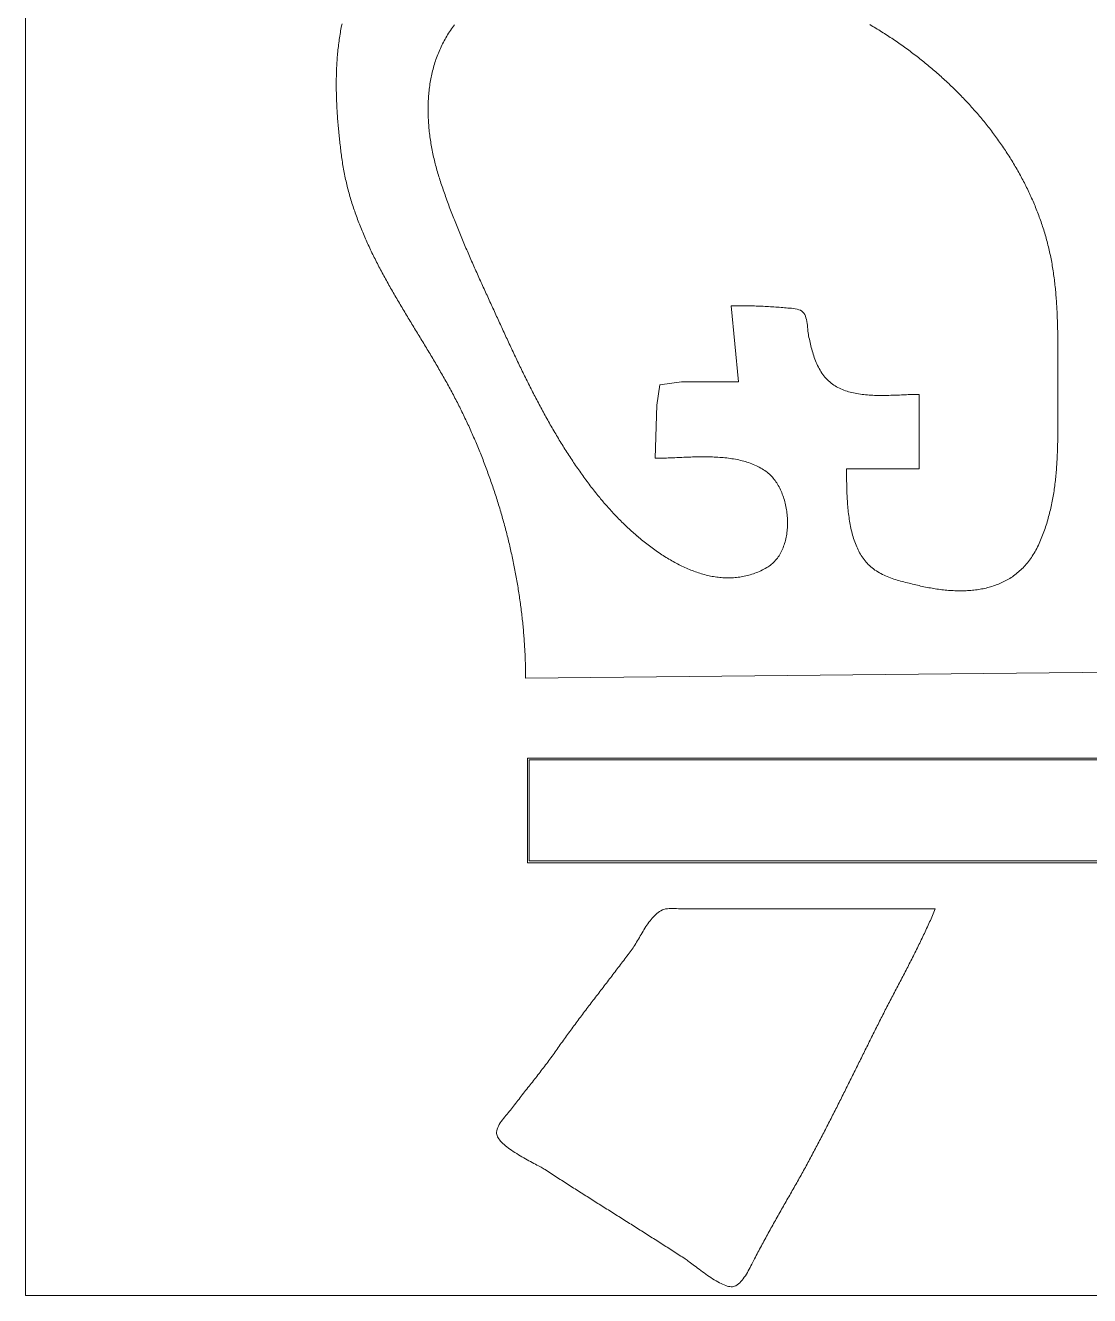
# Model space of a CAD drawing. Header units: inches. Extents: x 5.7 to 64.6, y 3.3 to 60.7.
# Drawn here: x 53.747 to 54.788, y 55.003 to 56.245 of the extents above; entities that cross this region are included whole.
import ezdxf

# ---------------------------------------------------------------- set-up
doc = ezdxf.new("R2010")
doc.units = ezdxf.units.IN
doc.header["$MEASUREMENT"] = 0
doc.layers.add('LASER BLACK', color=7, linetype='Continuous', lineweight=0, true_color=0x000000)

msp = doc.modelspace()

# ---------------------------------------------------------------- linework, layer by layer
at = {"layer": 'LASER BLACK'}
for points in [[(53.74711, 56.52305), (53.74711, 55.00301), (55.82937, 55.00301), (55.82937, 56.76771)], [(54.05686, 56.24681), (54.05651, 56.24515), (54.05617, 56.24347), (54.05585, 56.2418), (54.05554, 56.24011), (54.05524, 56.23843), (54.05495, 56.23674), (54.05468, 56.23505), (54.05442, 56.23335), (54.05417, 56.23165), (54.05393, 56.22994), (54.0537, 56.22824), (54.05348, 56.22653), (54.05327, 56.22481), (54.05308, 56.2231), (54.05289, 56.22138), (54.05272, 56.21965), (54.05255, 56.21793), (54.0524, 56.2162), (54.05226, 56.21448), (54.05213, 56.21274), (54.052, 56.21101), (54.05189, 56.20928), (54.05179, 56.20754), (54.05169, 56.2058), (54.05161, 56.20407), (54.05153, 56.20233), (54.05147, 56.20059), (54.05141, 56.19884), (54.05136, 56.1971), (54.05132, 56.19536), (54.05129, 56.19362), (54.05127, 56.19187), (54.05125, 56.19013), (54.05125, 56.18838), (54.05125, 56.18664), (54.05126, 56.1849), (54.05127, 56.18315), (54.0513, 56.18141), (54.05133, 56.17967), (54.05137, 56.17793), (54.05142, 56.17619), (54.05147, 56.17445), (54.05153, 56.17271), (54.0516, 56.17098), (54.05167, 56.16924), (54.05175, 56.16751), (54.05184, 56.16578), (54.05193, 56.16405), (54.05203, 56.16232), (54.05214, 56.1606), (54.05225, 56.15887), (54.05236, 56.15715), (54.05248, 56.15544), (54.05261, 56.15372), (54.05274, 56.15201), (54.05288, 56.1503), (54.05302, 56.1486), (54.05317, 56.1469), (54.05332, 56.1452), (54.05348, 56.1435), (54.05364, 56.14181), (54.0538, 56.14013), (54.05397, 56.13844), (54.05414, 56.13677), (54.05432, 56.13509), (54.0545, 56.13342), (54.05468, 56.13176), (54.05487, 56.1301), (54.05506, 56.12844), (54.05525, 56.12679), (54.05545, 56.12515), (54.05565, 56.12351), (54.05585, 56.12188), (54.05605, 56.12025), (54.05626, 56.11863), (54.05647, 56.11701), (54.0567, 56.11527), (54.05695, 56.11353), (54.05721, 56.11179), (54.05747, 56.11007), (54.05775, 56.10834), (54.05805, 56.10662), (54.05835, 56.10491), (54.05866, 56.1032), (54.05899, 56.1015), (54.05932, 56.0998), (54.05967, 56.09811), (54.06003, 56.09642), (54.06039, 56.09473), (54.06077, 56.09305), (54.06116, 56.09138), (54.06156, 56.08971), (54.06197, 56.08804), (54.06239, 56.08638), (54.06282, 56.08472), (54.06326, 56.08307), (54.0637, 56.08142), (54.06416, 56.07978), (54.06463, 56.07814), (54.06511, 56.0765), (54.06559, 56.07487), (54.06609, 56.07324), (54.06659, 56.07162), (54.06711, 56.07), (54.06763, 56.06838), (54.06816, 56.06677), (54.0687, 56.06516), (54.06925, 56.06356), (54.06981, 56.06196), (54.07037, 56.06036), (54.07095, 56.05877), (54.07153, 56.05718), (54.07212, 56.05559), (54.07272, 56.05401), (54.07332, 56.05243), (54.07394, 56.05085), (54.07456, 56.04928), (54.07519, 56.04771), (54.07582, 56.04614), (54.07647, 56.04458), (54.07712, 56.04302), (54.07778, 56.04146), (54.07844, 56.03991), (54.07911, 56.03836), (54.07979, 56.03681), (54.08047, 56.03526), (54.08117, 56.03372), (54.08186, 56.03218), (54.08257, 56.03065), (54.08328, 56.02911), (54.08399, 56.02758), (54.08472, 56.02605), (54.08544, 56.02452), (54.08618, 56.023), (54.08692, 56.02148), (54.08766, 56.01996), (54.08842, 56.01844), (54.08917, 56.01693), (54.08993, 56.01542), (54.0907, 56.01391), (54.09147, 56.0124), (54.09225, 56.01089), (54.09303, 56.00939), (54.09382, 56.00789), (54.09461, 56.00639), (54.0954, 56.00489), (54.0962, 56.0034), (54.09701, 56.0019), (54.09781, 56.00041), (54.09863, 55.99892), (54.09944, 55.99743), (54.10026, 55.99594), (54.10109, 55.99446), (54.10191, 55.99298), (54.10274, 55.99149), (54.10358, 55.99001), (54.10442, 55.98853), (54.10526, 55.98705), (54.1061, 55.98558), (54.10695, 55.9841), (54.1078, 55.98263), (54.10865, 55.98115), (54.10951, 55.97968), (54.11037, 55.97821), (54.11123, 55.97674), (54.11209, 55.97527), (54.11296, 55.9738), (54.11382, 55.97233), (54.11469, 55.97087), (54.11556, 55.9694), (54.11644, 55.96793), (54.11731, 55.96647), (54.11819, 55.965), (54.11907, 55.96354), (54.11995, 55.96208), (54.12083, 55.96061), (54.12171, 55.95915), (54.12259, 55.95769), (54.12348, 55.95623), (54.12436, 55.95477), (54.12525, 55.95331), (54.12613, 55.95185), (54.12702, 55.95038), (54.12791, 55.94892), (54.1288, 55.94746), (54.12968, 55.946), (54.13057, 55.94454), (54.13146, 55.94308), (54.13235, 55.94162), (54.13324, 55.94016), (54.13412, 55.93869), (54.13501, 55.93723), (54.1359, 55.93577), (54.13678, 55.93431), (54.13767, 55.93284), (54.13855, 55.93138), (54.13944, 55.92992), (54.14032, 55.92845), (54.1412, 55.92699), (54.14208, 55.92552), (54.14296, 55.92405), (54.14384, 55.92258), (54.14471, 55.92111), (54.14559, 55.91964), (54.14646, 55.91817), (54.14733, 55.9167), (54.1482, 55.91523), (54.14906, 55.91376), (54.14993, 55.91228), (54.15079, 55.9108), (54.15165, 55.90933), (54.15251, 55.90785), (54.15336, 55.90637), (54.15421, 55.90489), (54.15506, 55.9034), (54.1559, 55.90192), (54.15675, 55.90043), (54.15759, 55.89895), (54.15842, 55.89746), (54.15925, 55.89597), (54.16008, 55.89447), (54.16091, 55.89298), (54.16173, 55.89148), (54.16255, 55.88998), (54.16336, 55.88848), (54.16417, 55.88698), (54.16498, 55.88548), (54.16578, 55.88397), (54.16657, 55.88246), (54.16737, 55.88095), (54.16814, 55.87946), (54.16892, 55.87796), (54.16969, 55.87647), (54.17046, 55.87496), (54.17122, 55.87346), (54.17198, 55.87195), (54.17273, 55.87044), (54.17348, 55.86892), (54.17423, 55.8674), (54.17497, 55.86588), (54.17571, 55.86435), (54.17645, 55.86282), (54.17718, 55.86129), (54.17791, 55.85976), (54.17863, 55.85822), (54.17935, 55.85668), (54.18007, 55.85514), (54.18078, 55.85359), (54.18149, 55.85204), (54.18219, 55.85049), (54.18289, 55.84893), (54.18359, 55.84737), (54.18428, 55.84581), (54.18497, 55.84425), (54.18565, 55.84268), (54.18633, 55.84111), (54.18701, 55.83954), (54.18768, 55.83797), (54.18835, 55.83639), (54.18902, 55.83481), (54.18968, 55.83323), (54.19033, 55.83164), (54.19098, 55.83005), (54.19163, 55.82846), (54.19227, 55.82687), (54.19291, 55.82527), (54.19355, 55.82368), (54.19418, 55.82208), (54.19481, 55.82047), (54.19543, 55.81887), (54.19605, 55.81726), (54.19666, 55.81565), (54.19727, 55.81404), (54.19788, 55.81243), (54.19848, 55.81081), (54.19908, 55.80919), (54.19967, 55.80757), (54.20026, 55.80595), (54.20084, 55.80432), (54.20142, 55.80269), (54.202, 55.80106), (54.20257, 55.79943), (54.20314, 55.7978), (54.2037, 55.79616), (54.20426, 55.79453), (54.20481, 55.79289), (54.20536, 55.79125), (54.20591, 55.7896), (54.20645, 55.78796), (54.20699, 55.78631), (54.20752, 55.78466), (54.20805, 55.78301), (54.20857, 55.78136), (54.20909, 55.77971), (54.2096, 55.77805), (54.21011, 55.77639), (54.21062, 55.77473), (54.21112, 55.77307), (54.21161, 55.77141), (54.21211, 55.76975), (54.21259, 55.76808), (54.21307, 55.76641), (54.21355, 55.76475), (54.21403, 55.76308), (54.2145, 55.76141), (54.21496, 55.75973), (54.21542, 55.75806), (54.21587, 55.75638), (54.21632, 55.75471), (54.21677, 55.75303), (54.21721, 55.75135), (54.21765, 55.74967), (54.21808, 55.74799), (54.21851, 55.74631), (54.21893, 55.74462), (54.21935, 55.74294), (54.21976, 55.74125), (54.22017, 55.73956), (54.22057, 55.73788), (54.22097, 55.73619), (54.22136, 55.7345), (54.22175, 55.7328), (54.22214, 55.73111), (54.22251, 55.72942), (54.22289, 55.72773), (54.22326, 55.72603), (54.22362, 55.72433), (54.22398, 55.72264), (54.22434, 55.72094), (54.22469, 55.71924), (54.22503, 55.71754), (54.22538, 55.71584), (54.22571, 55.71414), (54.22604, 55.71244), (54.22637, 55.71074), (54.22669, 55.70904), (54.227, 55.70734), (54.22731, 55.70563), (54.22762, 55.70393), (54.22792, 55.70223), (54.22822, 55.70052), (54.22851, 55.69882), (54.22879, 55.69711), (54.22907, 55.69541), (54.22935, 55.6937), (54.22962, 55.69199), (54.22989, 55.69029), (54.23015, 55.68858), (54.2304, 55.68687), (54.23065, 55.68517), (54.2309, 55.68346), (54.23114, 55.68175), (54.23137, 55.68004), (54.2316, 55.67833), (54.23183, 55.67663), (54.23205, 55.67492), (54.23226, 55.67321), (54.23247, 55.6715), (54.23267, 55.66979), (54.23287, 55.66808), (54.23307, 55.66638), (54.23325, 55.66467), (54.23344, 55.66296), (54.23361, 55.66125), (54.23379, 55.65955), (54.23395, 55.65784), (54.23411, 55.65613), (54.23427, 55.65443), (54.23442, 55.65272), (54.23457, 55.65101), (54.23471, 55.64931), (54.23484, 55.6476), (54.23497, 55.6459), (54.2351, 55.64419), (54.23522, 55.64249), (54.23533, 55.64078), (54.23544, 55.63908), (54.23554, 55.63738), (54.23564, 55.63568), (54.23573, 55.63398), (54.23581, 55.63228), (54.2359, 55.63058), (54.23597, 55.62888), (54.23604, 55.62718), (54.2361, 55.62548), (54.23616, 55.62378), (54.23622, 55.62209), (54.23626, 55.62039), (54.23631, 55.6187), (54.23634, 55.617), (54.23637, 55.61531), (54.2364, 55.61362), (54.23642, 55.61193), (54.23643, 55.61024), (54.23644, 55.60855), (54.23644, 55.60686), (55.42159, 55.61901)], [(54.16682, 56.24595), (54.16585, 56.24463), (54.16488, 56.2433), (54.16393, 56.24195), (54.16296, 56.24054), (54.16201, 56.23912), (54.16109, 56.23769), (54.16019, 56.23626), (54.15931, 56.23481), (54.15846, 56.23336), (54.15762, 56.23189), (54.15681, 56.23042), (54.15603, 56.22894), (54.15526, 56.22746), (54.15452, 56.22596), (54.1538, 56.22446), (54.1531, 56.22295), (54.15243, 56.22143), (54.15177, 56.2199), (54.15114, 56.21837), (54.15052, 56.21683), (54.14993, 56.21528), (54.14936, 56.21373), (54.14881, 56.21217), (54.14828, 56.2106), (54.14777, 56.20903), (54.14728, 56.20745), (54.14681, 56.20587), (54.14636, 56.20428), (54.14593, 56.20268), (54.14552, 56.20108), (54.14513, 56.19948), (54.14475, 56.19787), (54.1444, 56.19625), (54.14407, 56.19463), (54.14375, 56.19301), (54.14345, 56.19138), (54.14317, 56.18975), (54.14291, 56.18812), (54.14267, 56.18648), (54.14244, 56.18483), (54.14223, 56.18319), (54.14204, 56.18154), (54.14187, 56.17989), (54.14171, 56.17823), (54.14157, 56.17657), (54.14145, 56.17492), (54.14135, 56.17325), (54.14126, 56.17159), (54.14118, 56.16992), (54.14113, 56.16826), (54.14109, 56.16659), (54.14106, 56.16492), (54.14105, 56.16325), (54.14106, 56.16157), (54.14108, 56.1599), (54.14112, 56.15822), (54.14117, 56.15655), (54.14124, 56.15488), (54.14132, 56.1532), (54.14141, 56.15152), (54.14153, 56.14985), (54.14165, 56.14818), (54.14179, 56.1465), (54.14194, 56.14483), (54.14211, 56.14316), (54.14229, 56.14148), (54.14248, 56.13981), (54.14269, 56.13815), (54.14291, 56.13648), (54.14314, 56.13481), (54.14338, 56.13315), (54.14364, 56.13149), (54.14391, 56.12983), (54.14419, 56.12817), (54.14449, 56.12652), (54.14479, 56.12487), (54.14511, 56.12322), (54.14544, 56.12158), (54.14578, 56.11994), (54.14613, 56.1183), (54.14649, 56.11666), (54.14687, 56.11503), (54.14725, 56.11341), (54.14765, 56.11179), (54.14805, 56.11017), (54.14847, 56.10856), (54.1489, 56.10695), (54.14933, 56.10534), (54.14978, 56.10375), (54.15023, 56.10215), (54.1507, 56.10057), (54.15117, 56.09898), (54.15165, 56.09741), (54.15214, 56.09584), (54.15265, 56.09427), (54.15316, 56.09272), (54.1537, 56.09107), (54.15426, 56.08942), (54.15481, 56.08777), (54.15538, 56.08612), (54.15594, 56.08448), (54.15651, 56.08283), (54.15709, 56.08119), (54.15767, 56.07955), (54.15825, 56.07791), (54.15884, 56.07627), (54.15943, 56.07463), (54.16003, 56.073), (54.16063, 56.07136), (54.16124, 56.06973), (54.16184, 56.0681), (54.16246, 56.06646), (54.16307, 56.06483), (54.16369, 56.06321), (54.16432, 56.06158), (54.16494, 56.05995), (54.16557, 56.05833), (54.16621, 56.0567), (54.16685, 56.05508), (54.16749, 56.05346), (54.16813, 56.05184), (54.16878, 56.05022), (54.16943, 56.0486), (54.17008, 56.04698), (54.17074, 56.04536), (54.1714, 56.04375), (54.17206, 56.04213), (54.17273, 56.04052), (54.1734, 56.03891), (54.17407, 56.03729), (54.17474, 56.03568), (54.17542, 56.03407), (54.17609, 56.03246), (54.17677, 56.03086), (54.17746, 56.02925), (54.17814, 56.02764), (54.17883, 56.02604), (54.17952, 56.02443), (54.18021, 56.02283), (54.18091, 56.02123), (54.1816, 56.01963), (54.1823, 56.01803), (54.183, 56.01643), (54.1837, 56.01483), (54.1844, 56.01323), (54.18511, 56.01163), (54.18582, 56.01003), (54.18652, 56.00844), (54.18723, 56.00684), (54.18794, 56.00525), (54.18866, 56.00365), (54.18937, 56.00206), (54.19008, 56.00047), (54.1908, 55.99888), (54.19152, 55.99728), (54.19223, 55.99569), (54.19295, 55.9941), (54.19367, 55.99251), (54.19439, 55.99093), (54.19511, 55.98934), (54.19583, 55.98775), (54.19656, 55.98616), (54.19728, 55.98458), (54.198, 55.98299), (54.19873, 55.98141), (54.19945, 55.97982), (54.20018, 55.97824), (54.2009, 55.97665), (54.20163, 55.97507), (54.20235, 55.97349), (54.20308, 55.9719), (54.2038, 55.97032), (54.20452, 55.96874), (54.20525, 55.96716), (54.20597, 55.96558), (54.2067, 55.964), (54.20742, 55.96242), (54.20814, 55.96084), (54.20887, 55.95926), (54.20959, 55.95768), (54.21032, 55.9561), (54.21104, 55.95452), (54.21177, 55.95293), (54.2125, 55.95135), (54.21322, 55.94977), (54.21395, 55.94819), (54.21468, 55.94661), (54.21541, 55.94503), (54.21614, 55.94345), (54.21687, 55.94187), (54.2176, 55.94029), (54.21833, 55.93871), (54.21906, 55.93713), (54.2198, 55.93555), (54.22053, 55.93397), (54.22127, 55.9324), (54.222, 55.93082), (54.22274, 55.92924), (54.22348, 55.92767), (54.22422, 55.92609), (54.22497, 55.92451), (54.22571, 55.92294), (54.22646, 55.92137), (54.2272, 55.91979), (54.22795, 55.91822), (54.2287, 55.91665), (54.22946, 55.91508), (54.23021, 55.91351), (54.23097, 55.91194), (54.23172, 55.91037), (54.23248, 55.90881), (54.23324, 55.90724), (54.23401, 55.90568), (54.23477, 55.90411), (54.23554, 55.90255), (54.23631, 55.90099), (54.23708, 55.89943), (54.23786, 55.89787), (54.23863, 55.89631), (54.23941, 55.89476), (54.24019, 55.8932), (54.24098, 55.89165), (54.24176, 55.89009), (54.24255, 55.88854), (54.24334, 55.88699), (54.24414, 55.88545), (54.24493, 55.8839), (54.24573, 55.88235), (54.24654, 55.88081), (54.24734, 55.87927), (54.24815, 55.87773), (54.24896, 55.87619), (54.24978, 55.87466), (54.25059, 55.87312), (54.25141, 55.87159), (54.25224, 55.87006), (54.25307, 55.86853), (54.2539, 55.867), (54.25473, 55.86548), (54.25557, 55.86395), (54.25641, 55.86243), (54.25725, 55.86091), (54.2581, 55.85939), (54.25895, 55.85788), (54.2598, 55.85637), (54.26066, 55.85486), (54.26153, 55.85335), (54.26239, 55.85184), (54.26326, 55.85034), (54.26414, 55.84884), (54.26501, 55.84734), (54.2659, 55.84584), (54.26678, 55.84434), (54.26767, 55.84285), (54.26857, 55.84136), (54.26946, 55.83988), (54.27037, 55.83839), (54.27127, 55.83691), (54.27219, 55.83543), (54.2731, 55.83395), (54.27402, 55.83248), (54.27495, 55.83101), (54.27588, 55.82954), (54.27681, 55.82808), (54.27775, 55.82661), (54.27869, 55.82515), (54.27964, 55.8237), (54.28059, 55.82224), (54.28155, 55.82079), (54.28252, 55.81934), (54.28348, 55.8179), (54.28446, 55.81646), (54.28544, 55.81502), (54.28642, 55.81358), (54.28741, 55.81215), (54.2884, 55.81072), (54.2894, 55.80929), (54.2904, 55.80787), (54.29141, 55.80645), (54.29243, 55.80504), (54.29345, 55.80362), (54.29448, 55.80222), (54.29551, 55.80081), (54.29655, 55.79941), (54.29759, 55.79801), (54.29864, 55.79661), (54.2997, 55.79522), (54.30076, 55.79383), (54.30182, 55.79245), (54.3029, 55.79107), (54.30398, 55.78969), (54.30506, 55.78832), (54.30615, 55.78695), (54.30725, 55.78559), (54.30808, 55.78456), (54.30893, 55.78352), (54.30979, 55.78248), (54.31067, 55.78143), (54.31156, 55.78037), (54.31246, 55.77931), (54.31337, 55.77824), (54.3143, 55.77717), (54.31524, 55.7761), (54.31619, 55.77501), (54.31716, 55.77393), (54.31813, 55.77284), (54.31912, 55.77175), (54.32012, 55.77065), (54.32114, 55.76956), (54.32216, 55.76846), (54.3232, 55.76736), (54.32425, 55.76625), (54.3253, 55.76515), (54.32637, 55.76405), (54.32746, 55.76294), (54.32855, 55.76184), (54.32965, 55.76073), (54.33076, 55.75963), (54.33189, 55.75853), (54.33302, 55.75743), (54.33416, 55.75633), (54.33532, 55.75523), (54.33648, 55.75413), (54.33765, 55.75304), (54.33884, 55.75195), (54.34003, 55.75087), (54.34123, 55.74979), (54.34244, 55.74871), (54.34366, 55.74764), (54.34489, 55.74657), (54.34613, 55.74551), (54.34737, 55.74445), (54.34863, 55.7434), (54.34989, 55.74236), (54.35116, 55.74132), (54.35244, 55.74029), (54.35373, 55.73927), (54.35502, 55.73825), (54.35632, 55.73724), (54.35763, 55.73625), (54.35895, 55.73526), (54.36027, 55.73428), (54.3616, 55.73331), (54.36294, 55.73235), (54.36429, 55.7314), (54.36564, 55.73046), (54.36699, 55.72953), (54.36836, 55.72862), (54.36973, 55.72771), (54.3711, 55.72682), (54.37249, 55.72594), (54.37387, 55.72507), (54.37527, 55.72422), (54.37666, 55.72338), (54.37807, 55.72255), (54.37948, 55.72174), (54.38089, 55.72094), (54.38231, 55.72016), (54.38373, 55.71939), (54.38516, 55.71864), (54.38659, 55.71791), (54.38803, 55.71719), (54.38947, 55.71649), (54.39092, 55.7158), (54.39237, 55.71514), (54.39382, 55.71449), (54.39527, 55.71386), (54.39673, 55.71324), (54.3982, 55.71265), (54.39966, 55.71208), (54.40113, 55.71152), (54.40261, 55.71099), (54.40408, 55.71047), (54.40556, 55.70998), (54.40704, 55.70951), (54.40852, 55.70906), (54.41, 55.70863), (54.41149, 55.70822), (54.41298, 55.70784), (54.41447, 55.70748), (54.41596, 55.70714), (54.41745, 55.70682), (54.41895, 55.70653), (54.42044, 55.70627), (54.42194, 55.70603), (54.42344, 55.70581), (54.42494, 55.70562), (54.42644, 55.70546), (54.42793, 55.70532), (54.42943, 55.7052), (54.43093, 55.70512), (54.43243, 55.70506), (54.43393, 55.70503), (54.43543, 55.70503), (54.43693, 55.70505), (54.43843, 55.70511), (54.43993, 55.70519), (54.44143, 55.7053), (54.44292, 55.70544), (54.44442, 55.70562), (54.44591, 55.70582), (54.44741, 55.70605), (54.4489, 55.70632), (54.45039, 55.70661), (54.45187, 55.70694), (54.45336, 55.7073), (54.45484, 55.70769), (54.45632, 55.70812), (54.4578, 55.70858), (54.45928, 55.70907), (54.46075, 55.7096), (54.46222, 55.71016), (54.46369, 55.71075), (54.46516, 55.71138), (54.46662, 55.71205), (54.46808, 55.71275), (54.46953, 55.71349), (54.47098, 55.71427), (54.47243, 55.71508), (54.47364, 55.71581), (54.47481, 55.71659), (54.47595, 55.71741), (54.47704, 55.71829), (54.47809, 55.7192), (54.47911, 55.72016), (54.48009, 55.72116), (54.48103, 55.7222), (54.48193, 55.72328), (54.4828, 55.7244), (54.48363, 55.72555), (54.48442, 55.72674), (54.48517, 55.72796), (54.48589, 55.72921), (54.48657, 55.7305), (54.48721, 55.73181), (54.48782, 55.73315), (54.48839, 55.73452), (54.48893, 55.73591), (54.48943, 55.73732), (54.48989, 55.73876), (54.49032, 55.74022), (54.49071, 55.7417), (54.49107, 55.7432), (54.49139, 55.74472), (54.49168, 55.74625), (54.49194, 55.74779), (54.49216, 55.74935), (54.49234, 55.75092), (54.49249, 55.7525), (54.49261, 55.75408), (54.4927, 55.75568), (54.49275, 55.75728), (54.49277, 55.75889), (54.49275, 55.7605), (54.49271, 55.76211), (54.49262, 55.76372), (54.49251, 55.76533), (54.49237, 55.76694), (54.49219, 55.76855), (54.49198, 55.77015), (54.49174, 55.77174), (54.49147, 55.77333), (54.49116, 55.77491), (54.49083, 55.77647), (54.49046, 55.77803), (54.49007, 55.77957), (54.48964, 55.7811), (54.48918, 55.78262), (54.48869, 55.78411), (54.48818, 55.78559), (54.48763, 55.78705), (54.48705, 55.78848), (54.48644, 55.7899), (54.48581, 55.79129), (54.48514, 55.79265), (54.48445, 55.79399), (54.48372, 55.7953), (54.48297, 55.79658), (54.48219, 55.79783), (54.48138, 55.79905), (54.48054, 55.80023), (54.47968, 55.80138), (54.47879, 55.8025), (54.47787, 55.80357), (54.47692, 55.80461), (54.47594, 55.80561), (54.47494, 55.80656), (54.47391, 55.80747), (54.47286, 55.80834), (54.47178, 55.80916), (54.47067, 55.80994), (54.46931, 55.81082), (54.46793, 55.81167), (54.46653, 55.81248), (54.46511, 55.81325), (54.46366, 55.81399), (54.4622, 55.81469), (54.46072, 55.81536), (54.45922, 55.816), (54.4577, 55.8166), (54.45617, 55.81717), (54.45462, 55.81772), (54.45305, 55.81823), (54.45147, 55.81871), (54.44987, 55.81916), (54.44826, 55.81959), (54.44664, 55.81999), (54.445, 55.82036), (54.44336, 55.8207), (54.4417, 55.82103), (54.44002, 55.82132), (54.43834, 55.8216), (54.43665, 55.82185), (54.43495, 55.82208), (54.43324, 55.82229), (54.43152, 55.82248), (54.4298, 55.82265), (54.42807, 55.8228), (54.42633, 55.82293), (54.42458, 55.82304), (54.42283, 55.82314), (54.42108, 55.82322), (54.41932, 55.82329), (54.41756, 55.82334), (54.4158, 55.82338), (54.41404, 55.82341), (54.41227, 55.82343), (54.4105, 55.82343), (54.40873, 55.82342), (54.40697, 55.82341), (54.4052, 55.82338), (54.40344, 55.82335), (54.40167, 55.8233), (54.39991, 55.82326), (54.39816, 55.8232), (54.39641, 55.82314), (54.39466, 55.82308), (54.39292, 55.82301), (54.39118, 55.82294), (54.38945, 55.82287), (54.38772, 55.8228), (54.38601, 55.82272), (54.3843, 55.82265), (54.3826, 55.82257), (54.38091, 55.8225), (54.37923, 55.82243), (54.37756, 55.82236), (54.3759, 55.8223), (54.37426, 55.82224), (54.37262, 55.82219), (54.371, 55.82214), (54.3694, 55.8221), (54.3678, 55.82207), (54.36622, 55.82204), (54.36466, 55.82203), (54.36311, 55.82202)], [(54.57166, 55.71823), (54.57292, 55.71702), (54.57421, 55.71587), (54.57554, 55.71476), (54.57689, 55.71372), (54.57828, 55.71272), (54.5797, 55.71177), (54.58114, 55.71086), (54.5826, 55.71), (54.58409, 55.70919), (54.58561, 55.70841), (54.58714, 55.70767), (54.58869, 55.70697), (54.59026, 55.7063), (54.59185, 55.70566), (54.59345, 55.70505), (54.59507, 55.70447), (54.59669, 55.70392), (54.59833, 55.70339), (54.59997, 55.70289), (54.60162, 55.7024), (54.60328, 55.70193), (54.60494, 55.70148), (54.6066, 55.70104), (54.60827, 55.70061), (54.60993, 55.70019), (54.61159, 55.69978), (54.61325, 55.69938), (54.61491, 55.69897), (54.61655, 55.69857), (54.61819, 55.69818), (54.61977, 55.69779), (54.62135, 55.69742), (54.62294, 55.69706), (54.62453, 55.69671), (54.62612, 55.69637), (54.62772, 55.69604), (54.62931, 55.69573), (54.63091, 55.69543), (54.63251, 55.69513), (54.63411, 55.69486), (54.6357, 55.69459), (54.63731, 55.69434), (54.63891, 55.6941), (54.64051, 55.69388), (54.6421, 55.69367), (54.6437, 55.69347), (54.6453, 55.69329), (54.6469, 55.69312), (54.64849, 55.69297), (54.65009, 55.69284), (54.65168, 55.69272), (54.65326, 55.69262), (54.65485, 55.69253), (54.65643, 55.69246), (54.65801, 55.69241), (54.65958, 55.69238), (54.66116, 55.69236), (54.66272, 55.69237), (54.66429, 55.69239), (54.66584, 55.69243), (54.6674, 55.69248), (54.66894, 55.69256), (54.67048, 55.69266), (54.67202, 55.69278), (54.67355, 55.69291), (54.67507, 55.69307), (54.67659, 55.69325), (54.6781, 55.69345), (54.6796, 55.69367), (54.68109, 55.69392), (54.68258, 55.69418), (54.68405, 55.69447), (54.68552, 55.69478), (54.68698, 55.69511), (54.68843, 55.69547), (54.68988, 55.69585), (54.69131, 55.69625), (54.69273, 55.69668), (54.69414, 55.69713), (54.69554, 55.69761), (54.69693, 55.69811), (54.69831, 55.69864), (54.69968, 55.69919), (54.70103, 55.69977), (54.70238, 55.70038), (54.70371, 55.70101), (54.70503, 55.70167), (54.70634, 55.70236), (54.70763, 55.70307), (54.70891, 55.70381), (54.71018, 55.70458), (54.71143, 55.70538), (54.71267, 55.7062), (54.71389, 55.70706), (54.7151, 55.70794), (54.71629, 55.70886), (54.71747, 55.7098), (54.71863, 55.71078), (54.71978, 55.71178), (54.72091, 55.71282), (54.72202, 55.71388), (54.72311, 55.71498), (54.72419, 55.71611), (54.72526, 55.71727), (54.7263, 55.71847), (54.72733, 55.71969), (54.72833, 55.72095), (54.72932, 55.72224), (54.73029, 55.72357), (54.73124, 55.72493), (54.73218, 55.72632), (54.73309, 55.72775), (54.73398, 55.72921), (54.73485, 55.73071), (54.7357, 55.73224), (54.73653, 55.73381), (54.73734, 55.73542), (54.73813, 55.73706), (54.73889, 55.73873), (54.7396, 55.74036), (54.7403, 55.74198), (54.74097, 55.74361), (54.74163, 55.74523), (54.74227, 55.74687), (54.74289, 55.7485), (54.74349, 55.75014), (54.74408, 55.75177), (54.74465, 55.75341), (54.7452, 55.75506), (54.74574, 55.7567), (54.74626, 55.75835), (54.74677, 55.76), (54.74726, 55.76165), (54.74773, 55.76331), (54.74819, 55.76497), (54.74864, 55.76662), (54.74907, 55.76829), (54.74948, 55.76995), (54.74988, 55.77161), (54.75027, 55.77328), (54.75064, 55.77495), (54.751, 55.77662), (54.75135, 55.77829), (54.75168, 55.77997), (54.75201, 55.78165), (54.75231, 55.78332), (54.75261, 55.785), (54.7529, 55.78669), (54.75317, 55.78837), (54.75343, 55.79006), (54.75368, 55.79174), (54.75392, 55.79343), (54.75414, 55.79512), (54.75436, 55.79681), (54.75457, 55.79851), (54.75477, 55.8002), (54.75495, 55.8019), (54.75513, 55.8036), (54.7553, 55.8053), (54.75546, 55.807), (54.75561, 55.8087), (54.75575, 55.8104), (54.75588, 55.81211), (54.756, 55.81382), (54.75612, 55.81552), (54.75623, 55.81723), (54.75633, 55.81894), (54.75642, 55.82065), (54.75651, 55.82237), (54.75659, 55.82408), (54.75667, 55.82579), (54.75673, 55.82751), (54.7568, 55.82922), (54.75685, 55.83094), (54.7569, 55.83266), (54.75695, 55.83438), (54.75699, 55.8361), (54.75702, 55.83782), (54.75705, 55.83954), (54.75708, 55.84127), (54.7571, 55.84299), (54.75712, 55.84471), (54.75713, 55.84644), (54.75714, 55.84816), (54.75715, 55.84989), (54.75715, 55.85162), (54.75716, 55.85334), (54.75716, 55.85507), (54.75715, 55.8568), (54.75715, 55.85853), (54.75714, 55.86026), (54.75714, 55.86199), (54.75713, 55.86372), (54.75712, 55.86545), (54.75711, 55.86718), (54.7571, 55.86891), (54.75708, 55.87064), (54.75707, 55.87237), (54.75706, 55.8741), (54.75705, 55.87584), (54.75704, 55.87757), (54.75703, 55.8793), (54.75702, 55.88103), (54.75702, 55.88277), (54.75701, 55.8845), (54.75701, 55.88623), (54.75701, 55.88796), (54.75701, 55.88968), (54.75701, 55.8914), (54.75701, 55.89313), (54.75702, 55.89485), (54.75703, 55.89657), (54.75703, 55.8983), (54.75704, 55.90002), (54.75705, 55.90175), (54.75706, 55.90347), (54.75707, 55.9052), (54.75708, 55.90693), (54.75709, 55.90865), (54.7571, 55.91038), (54.75711, 55.91211), (54.75712, 55.91384), (54.75713, 55.91557), (54.75714, 55.9173), (54.75715, 55.91903), (54.75715, 55.92076), (54.75716, 55.92249), (54.75716, 55.92422), (54.75716, 55.92595), (54.75716, 55.92768), (54.75716, 55.92941), (54.75716, 55.93115), (54.75715, 55.93288), (54.75714, 55.93461), (54.75713, 55.93634), (54.75712, 55.93807), (54.7571, 55.9398), (54.75708, 55.94153), (54.75705, 55.94326), (54.75703, 55.945), (54.757, 55.94673), (54.75696, 55.94846), (54.75692, 55.95019), (54.75688, 55.95192), (54.75683, 55.95365), (54.75678, 55.95538), (54.75672, 55.9571), (54.75666, 55.95883), (54.7566, 55.96056), (54.75653, 55.96229), (54.75645, 55.96402), (54.75637, 55.96574), (54.75628, 55.96747), (54.75619, 55.96919), (54.75609, 55.97092), (54.75598, 55.97264), (54.75587, 55.97436), (54.75575, 55.97609), (54.75563, 55.97781), (54.75549, 55.97953), (54.75535, 55.98125), (54.75521, 55.98297), (54.75506, 55.98469), (54.75489, 55.9864), (54.75473, 55.98812), (54.75455, 55.98984), (54.75437, 55.99155), (54.75417, 55.99326), (54.75397, 55.99497), (54.75376, 55.99669), (54.75355, 55.9984), (54.75332, 56.0001), (54.75308, 56.00181), (54.75284, 56.00352), (54.75258, 56.00522), (54.75232, 56.00692), (54.75205, 56.00863), (54.75176, 56.01033), (54.75147, 56.01203), (54.75117, 56.01372), (54.75085, 56.01542), (54.75053, 56.01711), (54.75019, 56.01881), (54.74985, 56.0205), (54.74949, 56.02219), (54.74912, 56.02388), (54.74875, 56.02556), (54.74836, 56.02725), (54.74795, 56.02893), (54.74754, 56.03061), (54.74711, 56.03229), (54.74667, 56.03397), (54.74622, 56.03565), (54.74576, 56.03732), (54.74529, 56.03899), (54.7448, 56.04066), (54.74432, 56.04225), (54.74384, 56.04383), (54.74334, 56.04542), (54.74284, 56.047), (54.74232, 56.04857), (54.7418, 56.05015), (54.74127, 56.05172), (54.74073, 56.05328), (54.74018, 56.05485), (54.73962, 56.05641), (54.73905, 56.05796), (54.73848, 56.05952), (54.73789, 56.06107), (54.7373, 56.06261), (54.73669, 56.06416), (54.73608, 56.0657), (54.73546, 56.06724), (54.73483, 56.06877), (54.73419, 56.0703), (54.73355, 56.07183), (54.73289, 56.07335), (54.73223, 56.07487), (54.73156, 56.07639), (54.73088, 56.0779), (54.73019, 56.07941), (54.72949, 56.08092), (54.72879, 56.08242), (54.72808, 56.08392), (54.72735, 56.08542), (54.72662, 56.08691), (54.72589, 56.0884), (54.72514, 56.08988), (54.72439, 56.09137), (54.72362, 56.09284), (54.72285, 56.09432), (54.72208, 56.09579), (54.72129, 56.09726), (54.7205, 56.09872), (54.7197, 56.10018), (54.71889, 56.10163), (54.71807, 56.10309), (54.71725, 56.10453), (54.71641, 56.10598), (54.71557, 56.10742), (54.71473, 56.10885), (54.71387, 56.11029), (54.71301, 56.11172), (54.71214, 56.11314), (54.71126, 56.11456), (54.71038, 56.11598), (54.70949, 56.11739), (54.70859, 56.1188), (54.70768, 56.12021), (54.70677, 56.12161), (54.70585, 56.123), (54.70492, 56.1244), (54.70399, 56.12579), (54.70304, 56.12717), (54.7021, 56.12855), (54.70114, 56.12993), (54.70018, 56.1313), (54.69921, 56.13267), (54.69823, 56.13403), (54.69725, 56.13539), (54.69626, 56.13675), (54.69526, 56.1381), (54.69426, 56.13945), (54.69325, 56.14079), (54.69223, 56.14213), (54.69121, 56.14346), (54.69018, 56.14479), (54.68915, 56.14612), (54.6881, 56.14744), (54.68706, 56.14876), (54.686, 56.15007), (54.68494, 56.15138), (54.68387, 56.15268), (54.6828, 56.15398), (54.68172, 56.15528), (54.68063, 56.15657), (54.67954, 56.15785), (54.67844, 56.15913), (54.67734, 56.16041), (54.67623, 56.16168), (54.67511, 56.16295), (54.67399, 56.16421), (54.67286, 56.16547), (54.67173, 56.16673), (54.67059, 56.16798), (54.66945, 56.16922), (54.6683, 56.17046), (54.66714, 56.17169), (54.66598, 56.17292), (54.66481, 56.17415), (54.66364, 56.17537), (54.66246, 56.17659), (54.66128, 56.1778), (54.66009, 56.179), (54.65889, 56.18021), (54.65769, 56.1814), (54.65649, 56.18259), (54.65528, 56.18378), (54.65406, 56.18496), (54.65284, 56.18614), (54.65162, 56.18731), (54.65039, 56.18848), (54.64915, 56.18964), (54.64791, 56.1908), (54.64667, 56.19195), (54.64542, 56.1931), (54.64416, 56.19424), (54.6429, 56.19538), (54.64164, 56.19651), (54.64037, 56.19764), (54.63909, 56.19876), (54.63781, 56.19987), (54.63653, 56.20099), (54.63524, 56.20209), (54.63395, 56.20319), (54.63265, 56.20429), (54.63135, 56.20538), (54.63004, 56.20646), (54.62873, 56.20754), (54.62742, 56.20862), (54.6261, 56.20969), (54.62478, 56.21075), (54.62345, 56.21181), (54.62212, 56.21286), (54.62078, 56.21391), (54.61944, 56.21495), (54.6181, 56.21599), (54.61675, 56.21702), (54.6154, 56.21805), (54.61404, 56.21907), (54.61268, 56.22008), (54.61132, 56.22109), (54.60995, 56.2221), (54.60858, 56.2231), (54.60721, 56.22409), (54.60583, 56.22508), (54.60445, 56.22606), (54.60306, 56.22703), (54.60167, 56.22801), (54.60028, 56.22897), (54.59888, 56.22993), (54.59748, 56.23088), (54.59608, 56.23183), (54.59467, 56.23277), (54.59327, 56.23371), (54.59185, 56.23464), (54.59044, 56.23556), (54.58902, 56.23648), (54.5876, 56.2374), (54.58617, 56.2383), (54.58474, 56.2392), (54.58331, 56.2401), (54.58188, 56.24099), (54.58044, 56.24187), (54.579, 56.24275), (54.57756, 56.24362), (54.57611, 56.24449), (54.57466, 56.24535), (54.57321, 56.2462)], [(54.36311, 55.82202), (54.36485, 55.87408), (54.36763, 55.89386), (54.38914, 55.89664), (54.44467, 55.89664), (54.43773, 55.97125), (54.43945, 55.97125), (54.44118, 55.97125), (54.44291, 55.97124), (54.44465, 55.97123), (54.44638, 55.97122), (54.44812, 55.9712), (54.44985, 55.97118), (54.45159, 55.97115), (54.45333, 55.97112), (54.45508, 55.97109), (54.45682, 55.97105), (54.45856, 55.97101), (54.4603, 55.97096), (54.46205, 55.97091), (54.46379, 55.97085), (54.46553, 55.97079), (54.46727, 55.97072), (54.46902, 55.97064), (54.47076, 55.97056), (54.4725, 55.97048), (54.47423, 55.97038), (54.47597, 55.97028), (54.47771, 55.97017), (54.47944, 55.97006), (54.48117, 55.96994), (54.4829, 55.96981), (54.48462, 55.96968), (54.48635, 55.96953), (54.48807, 55.96938), (54.48978, 55.96922), (54.49128, 55.9691), (54.49293, 55.96899), (54.49468, 55.96887), (54.49651, 55.96872), (54.49836, 55.96851), (54.5002, 55.96823), (54.50199, 55.96786), (54.50369, 55.96737), (54.50525, 55.96675), (54.50665, 55.96596), (54.50782, 55.965), (54.50875, 55.96389), (54.50954, 55.96257), (54.5102, 55.96108), (54.51075, 55.95945), (54.5112, 55.9577), (54.51157, 55.95587), (54.51188, 55.95398), (54.51213, 55.95207), (54.51234, 55.95016), (54.51254, 55.94829), (54.51272, 55.94649), (54.51292, 55.94478), (54.51313, 55.94319), (54.51338, 55.94175), (54.51371, 55.94015), (54.51406, 55.93854), (54.51441, 55.93692), (54.51477, 55.93529), (54.51515, 55.93365), (54.51555, 55.93201), (54.51596, 55.93036), (54.51639, 55.92871), (54.51685, 55.92707), (54.51733, 55.92543), (54.51783, 55.9238), (54.51835, 55.92217), (54.51891, 55.92055), (54.51949, 55.91895), (54.5201, 55.91736), (54.52075, 55.91579), (54.52143, 55.91423), (54.52214, 55.9127), (54.52289, 55.91119), (54.52368, 55.9097), (54.5245, 55.90824), (54.52537, 55.90681), (54.52628, 55.90541), (54.52724, 55.90404), (54.52824, 55.90271), (54.52929, 55.90142), (54.53038, 55.90016), (54.53153, 55.89895), (54.53273, 55.89778), (54.53399, 55.89666), (54.53529, 55.89558), (54.53666, 55.89456), (54.53796, 55.89366), (54.53928, 55.89282), (54.54064, 55.89202), (54.54203, 55.89126), (54.54345, 55.89055), (54.54489, 55.88988), (54.54636, 55.88925), (54.54786, 55.88866), (54.54938, 55.88811), (54.55092, 55.8876), (54.55249, 55.88713), (54.55407, 55.88669), (54.55568, 55.88628), (54.55731, 55.88591), (54.55895, 55.88556), (54.56061, 55.88525), (54.56228, 55.88497), (54.56397, 55.88472), (54.56567, 55.88449), (54.56738, 55.88429), (54.56911, 55.88412), (54.57084, 55.88396), (54.57258, 55.88383), (54.57433, 55.88372), (54.57609, 55.88364), (54.57785, 55.88356), (54.57961, 55.88351), (54.58138, 55.88348), (54.58314, 55.88346), (54.58491, 55.88345), (54.58668, 55.88346), (54.58845, 55.88347), (54.59021, 55.8835), (54.59197, 55.88354), (54.59373, 55.88359), (54.59547, 55.88364), (54.59721, 55.8837), (54.59895, 55.88376), (54.60067, 55.88383), (54.60238, 55.8839), (54.60408, 55.88397), (54.60577, 55.88404), (54.60744, 55.88411), (54.60909, 55.88418), (54.61073, 55.88424), (54.61236, 55.8843), (54.61396, 55.88435), (54.61555, 55.8844), (54.61711, 55.88444), (54.61865, 55.88447), (54.62017, 55.88449), (54.62166, 55.88449), (54.62166, 55.81161), (54.55052, 55.81161), (54.55052, 55.81015), (54.55052, 55.80867), (54.55052, 55.80715), (54.55052, 55.80561), (54.55053, 55.80405), (54.55054, 55.80246), (54.55055, 55.80085), (54.55057, 55.79923), (54.55059, 55.79758), (54.55062, 55.79591), (54.55066, 55.79423), (54.5507, 55.79253), (54.55075, 55.79081), (54.55081, 55.78909), (54.55087, 55.78735), (54.55095, 55.7856), (54.55104, 55.78384), (54.55114, 55.78207), (54.55125, 55.78029), (54.55137, 55.77851), (54.5515, 55.77672), (54.55165, 55.77493), (54.55182, 55.77314), (54.552, 55.77135), (54.55219, 55.76955), (54.5524, 55.76776), (54.55263, 55.76597), (54.55287, 55.76418), (54.55314, 55.7624), (54.55342, 55.76062), (54.55372, 55.75886), (54.55404, 55.75709), (54.55438, 55.75534), (54.55475, 55.7536), (54.55513, 55.75188), (54.55554, 55.75016), (54.55598, 55.74846), (54.55643, 55.74678), (54.55692, 55.74511), (54.55742, 55.74346), (54.55796, 55.74183), (54.55852, 55.74022), (54.5591, 55.73863), (54.55972, 55.73706), (54.56037, 55.73552), (54.56104, 55.73401), (54.56174, 55.73252), (54.56248, 55.73106), (54.56324, 55.72962), (54.56404, 55.72822), (54.56487, 55.72685), (54.56574, 55.72551), (54.56664, 55.72421), (54.56757, 55.72294), (54.56854, 55.7217), (54.56954, 55.72051), (54.57058, 55.71935), (54.57166, 55.71823)], [(54.34403, 55.74741), (54.34576, 55.74568), (54.34403, 55.74741)], [(54.23818, 55.52877), (54.23818, 55.4264), (55.42506, 55.4264), (55.42506, 55.52877), (54.23818, 55.52877)], [(54.23991, 55.52704), (54.23991, 55.42813), (55.42333, 55.42813), (55.42333, 55.52704), (54.23991, 55.52704)], [(54.63728, 55.38128), (54.44293, 55.38128), (54.39088, 55.38128), (54.3893, 55.38131), (54.38765, 55.38138), (54.38592, 55.38147), (54.38415, 55.38156), (54.38234, 55.38164), (54.38052, 55.38168), (54.3787, 55.38168), (54.3769, 55.3816), (54.37514, 55.38143), (54.37344, 55.38116), (54.37181, 55.38076), (54.37027, 55.38021), (54.36884, 55.3795), (54.36752, 55.37867), (54.36624, 55.37777), (54.36499, 55.37679), (54.36378, 55.37574), (54.3626, 55.37462), (54.36146, 55.37344), (54.36034, 55.37221), (54.35925, 55.37092), (54.35819, 55.36958), (54.35715, 55.36821), (54.35613, 55.3668), (54.35514, 55.36535), (54.35416, 55.36388), (54.35321, 55.36239), (54.35227, 55.36088), (54.35134, 55.35936), (54.35042, 55.35783), (54.34952, 55.3563), (54.34863, 55.35477), (54.34774, 55.35325), (54.34686, 55.35174), (54.34598, 55.35025), (54.34511, 55.34878), (54.34424, 55.34733), (54.34336, 55.34592), (54.34249, 55.34455), (54.34161, 55.34322), (54.34072, 55.34194), (54.33983, 55.3407), (54.33878, 55.3393), (54.33774, 55.3379), (54.33669, 55.3365), (54.33564, 55.3351), (54.33459, 55.3337), (54.33353, 55.33231), (54.33248, 55.33091), (54.33142, 55.32952), (54.33037, 55.32812), (54.32931, 55.32673), (54.32825, 55.32534), (54.32719, 55.32394), (54.32613, 55.32255), (54.32507, 55.32116), (54.32401, 55.31977), (54.32295, 55.31838), (54.32188, 55.317), (54.32082, 55.31561), (54.31976, 55.31422), (54.31869, 55.31283), (54.31763, 55.31144), (54.31656, 55.31006), (54.3155, 55.30867), (54.31443, 55.30728), (54.31337, 55.30589), (54.3123, 55.30451), (54.31124, 55.30312), (54.31017, 55.30173), (54.30911, 55.30035), (54.30804, 55.29896), (54.30698, 55.29757), (54.30591, 55.29618), (54.30485, 55.2948), (54.30379, 55.29341), (54.30272, 55.29202), (54.30166, 55.29063), (54.3006, 55.28924), (54.29954, 55.28785), (54.29848, 55.28646), (54.29742, 55.28507), (54.29636, 55.28367), (54.29531, 55.28228), (54.29425, 55.28089), (54.29319, 55.27949), (54.29214, 55.2781), (54.29109, 55.2767), (54.29004, 55.2753), (54.28899, 55.2739), (54.28794, 55.2725), (54.28689, 55.2711), (54.28585, 55.2697), (54.2848, 55.2683), (54.28376, 55.26689), (54.28272, 55.26548), (54.28168, 55.26408), (54.28064, 55.26267), (54.27961, 55.26126), (54.27858, 55.25984), (54.27754, 55.25843), (54.27652, 55.25702), (54.27549, 55.2556), (54.27446, 55.25418), (54.27344, 55.25276), (54.27242, 55.25134), (54.27141, 55.24991), (54.27039, 55.24849), (54.26938, 55.24706), (54.26837, 55.24563), (54.26736, 55.24419), (54.26636, 55.24276)], [(54.49306, 55.09815), (54.49394, 55.09965), (54.49481, 55.10116), (54.49568, 55.10266), (54.49654, 55.10417), (54.49741, 55.10568), (54.49827, 55.10719), (54.49913, 55.1087), (54.49999, 55.11021), (54.50084, 55.11173), (54.5017, 55.11324), (54.50255, 55.11476), (54.5034, 55.11628), (54.50425, 55.1178), (54.5051, 55.11932), (54.50594, 55.12084), (54.50678, 55.12236), (54.50762, 55.12389), (54.50846, 55.12541), (54.5093, 55.12694), (54.51014, 55.12846), (54.51097, 55.12999), (54.5118, 55.13152), (54.51263, 55.13305), (54.51346, 55.13458), (54.51429, 55.13612), (54.51511, 55.13765), (54.51594, 55.13918), (54.51676, 55.14072), (54.51758, 55.14226), (54.5184, 55.14379), (54.51922, 55.14533), (54.52003, 55.14687), (54.52085, 55.14841), (54.52166, 55.14995), (54.52247, 55.15149), (54.52328, 55.15304), (54.52409, 55.15458), (54.5249, 55.15612), (54.5257, 55.15767), (54.52651, 55.15921), (54.52731, 55.16076), (54.52812, 55.16231), (54.52892, 55.16386), (54.52972, 55.16541), (54.53052, 55.16695), (54.53132, 55.1685), (54.53211, 55.17006), (54.53291, 55.17161), (54.5337, 55.17316), (54.5345, 55.17471), (54.53529, 55.17626), (54.53608, 55.17782), (54.53687, 55.17937), (54.53766, 55.18093), (54.53845, 55.18248), (54.53924, 55.18404), (54.54003, 55.18559), (54.54081, 55.18715), (54.5416, 55.18871), (54.54239, 55.19026), (54.54317, 55.19182), (54.54395, 55.19338), (54.54474, 55.19494), (54.54552, 55.1965), (54.5463, 55.19806), (54.54708, 55.19962), (54.54786, 55.20118), (54.54864, 55.20274), (54.54942, 55.2043), (54.5502, 55.20586), (54.55098, 55.20742), (54.55176, 55.20898), (54.55253, 55.21054), (54.55331, 55.21211), (54.55409, 55.21367), (54.55486, 55.21523), (54.55564, 55.21679), (54.55641, 55.21835), (54.55719, 55.21992), (54.55797, 55.22148), (54.55874, 55.22304), (54.55951, 55.22461), (54.56029, 55.22617), (54.56106, 55.22773), (54.56184, 55.22929), (54.56261, 55.23086), (54.56339, 55.23242), (54.56416, 55.23398), (54.56493, 55.23554), (54.56571, 55.23711), (54.56648, 55.23867), (54.56726, 55.24023), (54.56803, 55.24179), (54.5688, 55.24336), (54.56958, 55.24492), (54.57035, 55.24648), (54.57113, 55.24804), (54.5719, 55.2496), (54.57268, 55.25116), (54.57345, 55.25272), (54.57423, 55.25428), (54.575, 55.25585), (54.57578, 55.25741), (54.57656, 55.25896), (54.57733, 55.26052), (54.57811, 55.26208), (54.57889, 55.26364), (54.57967, 55.2652), (54.58044, 55.26676), (54.58123, 55.26832), (54.58202, 55.26989), (54.5828, 55.27145), (54.5836, 55.27302), (54.58439, 55.27458), (54.58519, 55.27614), (54.58598, 55.2777), (54.58678, 55.27926), (54.58759, 55.28082), (54.58839, 55.28237), (54.58919, 55.28393), (54.59, 55.28549), (54.59081, 55.28704), (54.59162, 55.2886), (54.59243, 55.29016), (54.59324, 55.29171), (54.59405, 55.29326), (54.59486, 55.29482), (54.59567, 55.29637), (54.59649, 55.29793), (54.5973, 55.29948), (54.59811, 55.30103), (54.59893, 55.30259), (54.59974, 55.30414), (54.60056, 55.30569), (54.60137, 55.30725), (54.60218, 55.3088), (54.603, 55.31035), (54.60381, 55.31191), (54.60462, 55.31346), (54.60543, 55.31502), (54.60624, 55.31657), (54.60705, 55.31813), (54.60786, 55.31968), (54.60866, 55.32124), (54.60947, 55.3228), (54.61027, 55.32436), (54.61108, 55.32591), (54.61188, 55.32747), (54.61268, 55.32903), (54.61347, 55.3306), (54.61427, 55.33216), (54.61506, 55.33372), (54.61585, 55.33528), (54.61664, 55.33685), (54.61742, 55.33841), (54.61821, 55.33998), (54.61899, 55.34155), (54.61976, 55.34312), (54.62054, 55.34469), (54.62131, 55.34626), (54.62208, 55.34783), (54.62284, 55.34941), (54.62361, 55.35099), (54.62436, 55.35256), (54.62512, 55.35414), (54.62587, 55.35572), (54.62662, 55.35731), (54.62736, 55.35889), (54.6281, 55.36048), (54.62883, 55.36206), (54.62956, 55.36365), (54.63029, 55.36525), (54.63101, 55.36684), (54.63173, 55.36844), (54.63244, 55.37003), (54.63314, 55.37163), (54.63385, 55.37324), (54.63454, 55.37484), (54.63523, 55.37645), (54.63592, 55.37806), (54.6366, 55.37967), (54.63728, 55.38128)], [(54.26636, 55.24276), (54.26535, 55.24133), (54.26434, 55.23991), (54.26333, 55.23848), (54.2623, 55.23707), (54.26127, 55.23565), (54.26023, 55.23424), (54.25919, 55.23283), (54.25814, 55.23142), (54.25709, 55.23002), (54.25603, 55.22861), (54.25497, 55.22721), (54.2539, 55.22582), (54.25283, 55.22442), (54.25176, 55.22303), (54.25068, 55.22163), (54.2496, 55.22024), (54.24852, 55.21885), (54.24743, 55.21747), (54.24634, 55.21608), (54.24525, 55.21469), (54.24416, 55.21331), (54.24307, 55.21192), (54.24198, 55.21054), (54.24089, 55.20915), (54.2398, 55.20777), (54.23871, 55.20639), (54.23762, 55.205), (54.23653, 55.20362), (54.23544, 55.20223), (54.23435, 55.20085), (54.23327, 55.19946), (54.23218, 55.19808), (54.2311, 55.19669), (54.23003, 55.1953), (54.22895, 55.19391), (54.22789, 55.19252), (54.22682, 55.19113), (54.22576, 55.18973), (54.2247, 55.18834), (54.22365, 55.18694), (54.22273, 55.18576), (54.22173, 55.18453), (54.22066, 55.18325), (54.21954, 55.18193), (54.21838, 55.18057), (54.2172, 55.17918), (54.21602, 55.17775), (54.21486, 55.1763), (54.21374, 55.17483), (54.21267, 55.17334), (54.21166, 55.17183), (54.21075, 55.17032), (54.20994, 55.16879), (54.20925, 55.16727), (54.2087, 55.16574), (54.20831, 55.16422), (54.20809, 55.16271), (54.20808, 55.16166), (54.20823, 55.16059), (54.20854, 55.15951), (54.20898, 55.15843), (54.20956, 55.15733), (54.21027, 55.15622), (54.2111, 55.15511), (54.21205, 55.15399), (54.2131, 55.15288), (54.21424, 55.15176), (54.21548, 55.15064), (54.2168, 55.14952), (54.21819, 55.14841), (54.21966, 55.1473), (54.22118, 55.14619), (54.22276, 55.1451), (54.22438, 55.14402), (54.22604, 55.14294), (54.22773, 55.14188), (54.22944, 55.14084), (54.23116, 55.13981), (54.2329, 55.13879), (54.23463, 55.1378), (54.23636, 55.13682), (54.23807, 55.13587), (54.23976, 55.13494), (54.24142, 55.13404), (54.24304, 55.13317), (54.24462, 55.13232), (54.24614, 55.1315), (54.2476, 55.13071), (54.249, 55.12996), (54.25032, 55.12924), (54.25156, 55.12855), (54.25271, 55.12791), (54.25376, 55.1273), (54.2547, 55.12673), (54.25553, 55.12621), (54.257, 55.12525), (54.25846, 55.1243), (54.25993, 55.12335), (54.26139, 55.1224), (54.26286, 55.12145), (54.26433, 55.1205), (54.2658, 55.11955), (54.26726, 55.1186), (54.26873, 55.11765), (54.2702, 55.11671), (54.27167, 55.11576), (54.27314, 55.11482), (54.27461, 55.11387), (54.27609, 55.11293), (54.27756, 55.11199), (54.27903, 55.11105), (54.2805, 55.11011), (54.28198, 55.10917), (54.28345, 55.10823), (54.28493, 55.10729), (54.2864, 55.10635), (54.28787, 55.10541), (54.28935, 55.10447), (54.29082, 55.10354), (54.2923, 55.1026), (54.29378, 55.10166), (54.29525, 55.10073), (54.29673, 55.09979), (54.29821, 55.09886), (54.29968, 55.09792), (54.30116, 55.09699), (54.30264, 55.09605), (54.30412, 55.09512), (54.30559, 55.09419), (54.30707, 55.09325), (54.30855, 55.09232), (54.31003, 55.09139), (54.31151, 55.09046), (54.31299, 55.08953), (54.31447, 55.08859), (54.31594, 55.08766), (54.31742, 55.08673), (54.3189, 55.0858), (54.32038, 55.08487), (54.32186, 55.08393), (54.32334, 55.083), (54.32482, 55.08207), (54.3263, 55.08114), (54.32778, 55.08021), (54.32926, 55.07928), (54.33073, 55.07835), (54.33221, 55.07741), (54.33369, 55.07648), (54.33517, 55.07555), (54.33665, 55.07462), (54.33813, 55.07368), (54.33961, 55.07275), (54.34108, 55.07182), (54.34256, 55.07089), (54.34404, 55.06995), (54.34552, 55.06902), (54.347, 55.06808), (54.34847, 55.06715), (54.34995, 55.06621), (54.35143, 55.06528), (54.3529, 55.06434), (54.35438, 55.06341), (54.35585, 55.06247), (54.35733, 55.06153), (54.35881, 55.0606), (54.36028, 55.05966), (54.36175, 55.05872), (54.36323, 55.05778), (54.3647, 55.05684), (54.36618, 55.0559), (54.36765, 55.05496), (54.36912, 55.05402), (54.37059, 55.05308), (54.37206, 55.05213), (54.37354, 55.05119), (54.37501, 55.05025), (54.37648, 55.0493), (54.37795, 55.04835), (54.37942, 55.04741), (54.38088, 55.04646), (54.38235, 55.04551), (54.38382, 55.04456), (54.38529, 55.04361), (54.38675, 55.04266), (54.38822, 55.04171), (54.38968, 55.04076), (54.39115, 55.0398), (54.39261, 55.03885), (54.39348, 55.03826), (54.39444, 55.03759), (54.39549, 55.03683), (54.39661, 55.036), (54.39781, 55.03511), (54.39908, 55.03415), (54.40041, 55.03313), (54.4018, 55.03208), (54.40325, 55.03098), (54.40474, 55.02985), (54.40627, 55.0287), (54.40784, 55.02753), (54.40945, 55.02635), (54.41107, 55.02516), (54.41272, 55.02399), (54.41439, 55.02282), (54.41607, 55.02167), (54.41775, 55.02055), (54.41943, 55.01946), (54.4211, 55.01842), (54.42277, 55.01742), (54.42442, 55.01648), (54.42604, 55.0156), (54.42764, 55.01479), (54.42921, 55.01405), (54.43074, 55.0134), (54.43222, 55.01285), (54.43366, 55.01239), (54.43505, 55.01203), (54.43637, 55.01179), (54.43763, 55.01168), (54.43882, 55.01168), (54.43994, 55.01183), (54.44097, 55.01211), (54.44225, 55.01268), (54.44351, 55.01344), (54.44473, 55.01436), (54.44593, 55.01544), (54.4471, 55.01665), (54.44824, 55.01797), (54.44934, 55.0194), (54.45041, 55.0209), (54.45145, 55.02247), (54.45245, 55.02408), (54.45342, 55.02571), (54.45434, 55.02735), (54.45523, 55.02899), (54.45608, 55.03059), (54.45688, 55.03215), (54.45764, 55.03364), (54.45835, 55.03505), (54.45902, 55.03636), (54.45964, 55.03755), (54.46046, 55.03911), (54.46128, 55.04067), (54.46211, 55.04224), (54.46294, 55.0438), (54.46377, 55.04536), (54.46461, 55.04693), (54.46544, 55.04849), (54.46628, 55.05005), (54.46712, 55.05162), (54.46796, 55.05318), (54.46881, 55.05475), (54.46965, 55.05632), (54.4705, 55.05788), (54.47135, 55.05944), (54.4722, 55.06101), (54.47305, 55.06257), (54.4739, 55.06414), (54.47476, 55.0657), (54.47562, 55.06726), (54.47648, 55.06882), (54.47734, 55.07038), (54.4782, 55.07194), (54.47906, 55.0735), (54.47993, 55.07505), (54.48079, 55.07661), (54.48166, 55.07816), (54.48253, 55.07971), (54.4834, 55.08126), (54.48427, 55.08281), (54.48515, 55.08435), (54.48602, 55.0859), (54.4869, 55.08744), (54.48777, 55.08897), (54.48865, 55.09051), (54.48953, 55.09204), (54.49041, 55.09357), (54.49129, 55.0951), (54.49218, 55.09663), (54.49306, 55.09815)]]:
    msp.add_lwpolyline(points, dxfattribs=at)

doc.saveas('drawing.dxf')
